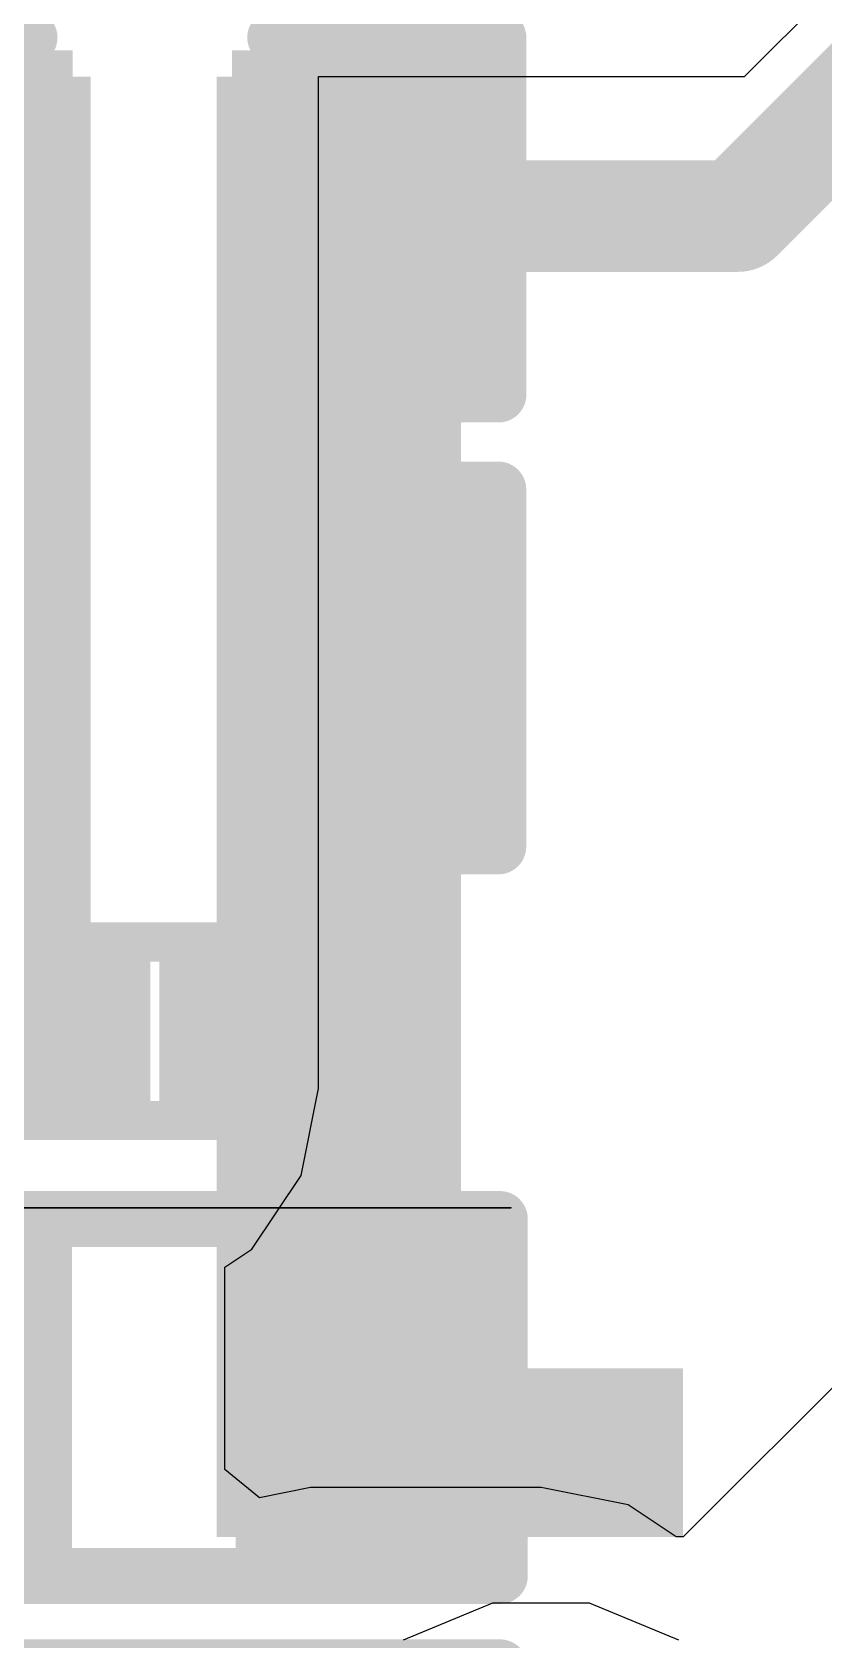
# Model space of a CAD drawing. Header units: inches. Extents: x -4 to 5258, y -4 to 5281.
# Drawn here: x 8.073 to 9.875, y 34.102 to 37.762 of the extents above; entities that cross this region are included whole.
import ezdxf

# ---------------------------------------------------------------- set-up
doc = ezdxf.new("R2010")
doc.units = ezdxf.units.IN
for name, color, linetype in [('Layer 2', 76, 'Continuous'), ('Top Layer', 1, 'Continuous'), ('Top Overlay', 2, 'Continuous'), ('Top Paste', 8, 'Continuous'), ('Top Solder', 216, 'Continuous')]:
    doc.layers.add(name, color=color, linetype=linetype)

# ---------------------------------------------------------------- blocks, each defined once
blk = doc.blocks.new('R___0402_156')
at = {"layer": 'Top Layer'}
for points in [[(-0.6985, -0.3175), (-0.6985, 0.3175), (-0.2412999999999999, 0.3175), (-0.2413, -0.3175)], [(0.2412999999999999, -0.3175), (0.2413, 0.3175), (0.6985, 0.3175), (0.6985, -0.3175)]]:
    blk.add_hatch(color=1, dxfattribs=at).paths.add_polyline_path(points)
at = {"layer": 'Top Paste'}
for points in [[(-0.6985, -0.3175), (-0.6985, 0.3175), (-0.2412999999999999, 0.3175), (-0.2413, -0.3175)], [(0.2412999999999999, -0.3175), (0.2413, 0.3175), (0.6985, 0.3175), (0.6985, -0.3175)]]:
    blk.add_hatch(color=8, dxfattribs=at).paths.add_polyline_path(points)
at = {"layer": 'Top Solder'}
for points in [[(-0.75350116, -0.37250116), (-0.75350116, 0.37250116), (-0.1862988399999999, 0.37250116), (-0.18629884, -0.37250116)], [(0.1862988399999999, -0.37250116), (0.18629884, 0.37250116), (0.75350116, 0.37250116), (0.75350116, -0.37250116)]]:
    blk.add_hatch(color=216, dxfattribs=at).paths.add_polyline_path(points)
at = {"layer": 'Top Overlay'}
for points in [[(-0.7874, 0.4064, 0.127, 0.127, 0), (-0.7874, -0.4064, 0.127, 0.127, 0)], [(0.7874, 0.4064, 0.127, 0.127, 0), (-0.7874, 0.4064, 0.127, 0.127, 0)], [(0.7874, 0.4064, 0.127, 0.127, 0), (0.7874, -0.4064, 0.127, 0.127, 0)], [(0.7874, -0.4064, 0.127, 0.127, 0), (-0.7874, -0.4064, 0.127, 0.127, 0)], [(0.8128, -0.4318, 0.0032258, 0.0032258, 0), (-0.8128, -0.4318, 0.0032258, 0.0032258, 0)]]:
    blk.add_lwpolyline(points, format="xyseb", dxfattribs=at)
for points in [[(-0.8191499999999999, 0.4064, 0.0635, 0.0635, 1), (-0.7556499999999999, 0.4064, 0.0635, 0.0635, 1)], [(-0.8191499999999999, 0.4064, 0.0635, 0.0635, 1), (-0.7556499999999999, 0.4064, 0.0635, 0.0635, 1)], [(0.7556499999999999, 0.4064, 0.0635, 0.0635, 1), (0.8191499999999999, 0.4064, 0.0635, 0.0635, 1)], [(0.7556499999999999, 0.4064, 0.0635, 0.0635, 1), (0.8191499999999999, 0.4064, 0.0635, 0.0635, 1)], [(-0.8191499999999999, -0.4064, 0.0635, 0.0635, 1), (-0.7556499999999999, -0.4064, 0.0635, 0.0635, 1)], [(-0.8191499999999999, -0.4064, 0.0635, 0.0635, 1), (-0.7556499999999999, -0.4064, 0.0635, 0.0635, 1)], [(0.7556499999999999, -0.4064, 0.0635, 0.0635, 1), (0.8191499999999999, -0.4064, 0.0635, 0.0635, 1)], [(0.7556499999999999, -0.4064, 0.0635, 0.0635, 1), (0.8191499999999999, -0.4064, 0.0635, 0.0635, 1)], [(-0.81360518, -0.4318, 0.0016129, 0.0016129, 1), (-0.8119948199999999, -0.4318, 0.0016129, 0.0016129, 1)], [(0.8119948199999999, -0.4318, 0.0016129, 0.0016129, 1), (0.81360518, -0.4318, 0.0016129, 0.0016129, 1)]]:
    blk.add_lwpolyline(points, format="xyseb", close=True, dxfattribs=at)
blk = doc.blocks.new('R___0402_157')
at = {"layer": 'Top Layer'}
for points in [[(-0.6985, -0.3175), (-0.6985, 0.3175), (-0.2412999999999999, 0.3175), (-0.2413, -0.3175)], [(0.2412999999999999, -0.3175), (0.2413, 0.3175), (0.6985, 0.3175), (0.6985, -0.3175)]]:
    blk.add_hatch(color=1, dxfattribs=at).paths.add_polyline_path(points)
at = {"layer": 'Top Paste'}
for points in [[(-0.6985, -0.3175), (-0.6985, 0.3175), (-0.2412999999999999, 0.3175), (-0.2413, -0.3175)], [(0.2412999999999999, -0.3175), (0.2413, 0.3175), (0.6985, 0.3175), (0.6985, -0.3175)]]:
    blk.add_hatch(color=8, dxfattribs=at).paths.add_polyline_path(points)
at = {"layer": 'Top Solder'}
for points in [[(-0.75350116, -0.37250116), (-0.75350116, 0.37250116), (-0.1862988399999999, 0.37250116), (-0.18629884, -0.37250116)], [(0.1862988399999999, -0.37250116), (0.18629884, 0.37250116), (0.75350116, 0.37250116), (0.75350116, -0.37250116)]]:
    blk.add_hatch(color=216, dxfattribs=at).paths.add_polyline_path(points)
at = {"layer": 'Top Overlay'}
for points in [[(-0.7874, 0.4064, 0.127, 0.127, 0), (-0.7874, -0.4064, 0.127, 0.127, 0)], [(0.7874, 0.4064, 0.127, 0.127, 0), (-0.7874, 0.4064, 0.127, 0.127, 0)], [(0.7874, 0.4064, 0.127, 0.127, 0), (0.7874, -0.4064, 0.127, 0.127, 0)], [(0.7874, -0.4064, 0.127, 0.127, 0), (-0.7874, -0.4064, 0.127, 0.127, 0)], [(0.8128, -0.4318, 0.0032258, 0.0032258, 0), (-0.8128, -0.4318, 0.0032258, 0.0032258, 0)]]:
    blk.add_lwpolyline(points, format="xyseb", dxfattribs=at)
for points in [[(-0.8191499999999999, 0.4064, 0.0635, 0.0635, 1), (-0.7556499999999999, 0.4064, 0.0635, 0.0635, 1)], [(-0.8191499999999999, 0.4064, 0.0635, 0.0635, 1), (-0.7556499999999999, 0.4064, 0.0635, 0.0635, 1)], [(0.7556499999999999, 0.4064, 0.0635, 0.0635, 1), (0.8191499999999999, 0.4064, 0.0635, 0.0635, 1)], [(0.7556499999999999, 0.4064, 0.0635, 0.0635, 1), (0.8191499999999999, 0.4064, 0.0635, 0.0635, 1)], [(-0.8191499999999999, -0.4064, 0.0635, 0.0635, 1), (-0.7556499999999999, -0.4064, 0.0635, 0.0635, 1)], [(-0.8191499999999999, -0.4064, 0.0635, 0.0635, 1), (-0.7556499999999999, -0.4064, 0.0635, 0.0635, 1)], [(0.7556499999999999, -0.4064, 0.0635, 0.0635, 1), (0.8191499999999999, -0.4064, 0.0635, 0.0635, 1)], [(0.7556499999999999, -0.4064, 0.0635, 0.0635, 1), (0.8191499999999999, -0.4064, 0.0635, 0.0635, 1)], [(-0.81360518, -0.4318, 0.0016129, 0.0016129, 1), (-0.8119948199999999, -0.4318, 0.0016129, 0.0016129, 1)], [(0.8119948199999999, -0.4318, 0.0016129, 0.0016129, 1), (0.81360518, -0.4318, 0.0016129, 0.0016129, 1)]]:
    blk.add_lwpolyline(points, format="xyseb", close=True, dxfattribs=at)
blk = doc.blocks.new('DFN_2_0_3_0_6__225')
at = {"layer": 'Top Layer'}
for points in [[(-0.32999807, -0.12999974), (-0.32999807, 0.12999974), (-0.05999860999999999, 0.12999974), (-0.05999860999999999, -0.12999974)], [(0.06000115, -0.12999974), (0.06000115, 0.12999974), (0.33000061, 0.12999974), (0.33000061, -0.12999974)]]:
    blk.add_hatch(color=1, dxfattribs=at).paths.add_polyline_path(points)
at = {"layer": 'Top Paste'}
for points in [[(-0.32999807, -0.12999974), (-0.32999807, 0.12999974), (-0.05999860999999999, 0.12999974), (-0.05999860999999999, -0.12999974)], [(0.06000115, -0.12999974), (0.06000115, 0.12999974), (0.33000061, 0.12999974), (0.33000061, -0.12999974)]]:
    blk.add_hatch(color=8, dxfattribs=at).paths.add_polyline_path(points)
at = {"layer": 'Top Solder'}
for points in [[(-0.37999797, -0.17999964), (-0.37999797, 0.17999964), (-0.00999871, 0.17999964), (-0.00999871, -0.17999964)], [(0.01000125, -0.17999964), (0.01000125, 0.17999964), (0.38000051, 0.17999964), (0.38000051, -0.17999964)]]:
    blk.add_hatch(color=216, dxfattribs=at).paths.add_polyline_path(points)
at = {"layer": 'Top Overlay'}
for points in [[(-0.40639746, -0.2032, 0.08889999999999999, 0.08889999999999999, 0), (-0.40639746, 0.2032, 0.08889999999999999, 0.08889999999999999, 0)], [(-0.40639746, 0.2032, 0.08889999999999999, 0.08889999999999999, 0), (0.40640254, 0.2032, 0.08889999999999999, 0.08889999999999999, 0)], [(0.40640254, -0.2032, 0.08889999999999999, 0.08889999999999999, 0), (0.40640254, 0.2032, 0.08889999999999999, 0.08889999999999999, 0)], [(-0.40639746, -0.2032, 0.08889999999999999, 0.08889999999999999, 0), (0.40640254, -0.2032, 0.08889999999999999, 0.08889999999999999, 0)]]:
    blk.add_lwpolyline(points, format="xyseb", dxfattribs=at)
for points in [[(-0.42862246, 0.2032, 0.04445, 0.04445, 1), (-0.38417246, 0.2032, 0.04445, 0.04445, 1)], [(-0.42862246, 0.2032, 0.04445, 0.04445, 1), (-0.38417246, 0.2032, 0.04445, 0.04445, 1)], [(0.38417754, 0.2032, 0.04445, 0.04445, 1), (0.42862754, 0.2032, 0.04445, 0.04445, 1)], [(0.38417754, 0.2032, 0.04445, 0.04445, 1), (0.42862754, 0.2032, 0.04445, 0.04445, 1)], [(-0.42862246, -0.2032, 0.04445, 0.04445, 1), (-0.38417246, -0.2032, 0.04445, 0.04445, 1)], [(-0.42862246, -0.2032, 0.04445, 0.04445, 1), (-0.38417246, -0.2032, 0.04445, 0.04445, 1)], [(0.38417754, -0.2032, 0.04445, 0.04445, 1), (0.42862754, -0.2032, 0.04445, 0.04445, 1)], [(0.38417754, -0.2032, 0.04445, 0.04445, 1), (0.42862754, -0.2032, 0.04445, 0.04445, 1)]]:
    blk.add_lwpolyline(points, format="xyseb", close=True, dxfattribs=at)
blk = doc.blocks.new('C___0402_281')
at = {"layer": 'Top Layer'}
for points in [[(-0.6985, -0.3175), (-0.6985, 0.3175), (-0.2412999999999999, 0.3175), (-0.2413, -0.3175)], [(0.2412999999999999, -0.3175), (0.2413, 0.3175), (0.6985, 0.3175), (0.6985, -0.3175)]]:
    blk.add_hatch(color=1, dxfattribs=at).paths.add_polyline_path(points)
at = {"layer": 'Top Paste'}
for points in [[(-0.6985, -0.3175), (-0.6985, 0.3175), (-0.2412999999999999, 0.3175), (-0.2413, -0.3175)], [(0.2412999999999999, -0.3175), (0.2413, 0.3175), (0.6985, 0.3175), (0.6985, -0.3175)]]:
    blk.add_hatch(color=8, dxfattribs=at).paths.add_polyline_path(points)
at = {"layer": 'Top Solder'}
for points in [[(-0.7584998799999999, -0.37749988), (-0.7584998799999999, 0.37749988), (-0.18130012, 0.37749988), (-0.18130012, -0.37749988)], [(0.18130012, -0.37749988), (0.18130012, 0.37749988), (0.7584998799999999, 0.37749988), (0.7584998799999999, -0.37749988)]]:
    blk.add_hatch(color=216, dxfattribs=at).paths.add_polyline_path(points)
at = {"layer": 'Top Overlay'}
for points in [[(-0.7874, 0.4064, 0.127, 0.127, 0), (-0.2794, 0.4064, 0.127, 0.127, 0)], [(-0.7874, -0.4064, 0.127, 0.127, 0), (-0.7874, 0.4064, 0.127, 0.127, 0)], [(0.2794, 0.4064, 0.127, 0.127, 0), (0.7874, 0.4064, 0.127, 0.127, 0)], [(0.7874, -0.4064, 0.127, 0.127, 0), (0.7874, 0.4064, 0.127, 0.127, 0)], [(-0.7874, -0.4064, 0.127, 0.127, 0), (-0.2794, -0.4064, 0.127, 0.127, 0)], [(0.2794, -0.4064, 0.127, 0.127, 0), (0.7874, -0.4064, 0.127, 0.127, 0)]]:
    blk.add_lwpolyline(points, format="xyseb", dxfattribs=at)
for points in [[(-0.8191499999999999, 0.4064, 0.0635, 0.0635, 1), (-0.7556499999999999, 0.4064, 0.0635, 0.0635, 1)], [(-0.8191499999999999, 0.4064, 0.0635, 0.0635, 1), (-0.7556499999999999, 0.4064, 0.0635, 0.0635, 1)], [(-0.31115, 0.4064, 0.0635, 0.0635, 1), (-0.24765, 0.4064, 0.0635, 0.0635, 1)], [(0.24765, 0.4064, 0.0635, 0.0635, 1), (0.31115, 0.4064, 0.0635, 0.0635, 1)], [(0.7556499999999999, 0.4064, 0.0635, 0.0635, 1), (0.8191499999999999, 0.4064, 0.0635, 0.0635, 1)], [(0.7556499999999999, 0.4064, 0.0635, 0.0635, 1), (0.8191499999999999, 0.4064, 0.0635, 0.0635, 1)], [(-0.8191499999999999, -0.4064, 0.0635, 0.0635, 1), (-0.7556499999999999, -0.4064, 0.0635, 0.0635, 1)], [(-0.8191499999999999, -0.4064, 0.0635, 0.0635, 1), (-0.7556499999999999, -0.4064, 0.0635, 0.0635, 1)], [(-0.31115, -0.4064, 0.0635, 0.0635, 1), (-0.24765, -0.4064, 0.0635, 0.0635, 1)], [(0.24765, -0.4064, 0.0635, 0.0635, 1), (0.31115, -0.4064, 0.0635, 0.0635, 1)], [(0.7556499999999999, -0.4064, 0.0635, 0.0635, 1), (0.8191499999999999, -0.4064, 0.0635, 0.0635, 1)], [(0.7556499999999999, -0.4064, 0.0635, 0.0635, 1), (0.8191499999999999, -0.4064, 0.0635, 0.0635, 1)]]:
    blk.add_lwpolyline(points, format="xyseb", close=True, dxfattribs=at)
blk = doc.blocks.new('C___0402_282')
at = {"layer": 'Top Layer'}
for points in [[(-0.6985, -0.3175), (-0.6985, 0.3175), (-0.2412999999999999, 0.3175), (-0.2413, -0.3175)], [(0.2412999999999999, -0.3175), (0.2413, 0.3175), (0.6985, 0.3175), (0.6985, -0.3175)]]:
    blk.add_hatch(color=1, dxfattribs=at).paths.add_polyline_path(points)
at = {"layer": 'Top Paste'}
for points in [[(-0.6985, -0.3175), (-0.6985, 0.3175), (-0.2412999999999999, 0.3175), (-0.2413, -0.3175)], [(0.2412999999999999, -0.3175), (0.2413, 0.3175), (0.6985, 0.3175), (0.6985, -0.3175)]]:
    blk.add_hatch(color=8, dxfattribs=at).paths.add_polyline_path(points)
at = {"layer": 'Top Solder'}
for points in [[(-0.7584998799999999, -0.37749988), (-0.7584998799999999, 0.37749988), (-0.18130012, 0.37749988), (-0.18130012, -0.37749988)], [(0.18130012, -0.37749988), (0.18130012, 0.37749988), (0.7584998799999999, 0.37749988), (0.7584998799999999, -0.37749988)]]:
    blk.add_hatch(color=216, dxfattribs=at).paths.add_polyline_path(points)
at = {"layer": 'Top Overlay'}
for points in [[(-0.7874, 0.4064, 0.127, 0.127, 0), (-0.2794, 0.4064, 0.127, 0.127, 0)], [(-0.7874, -0.4064, 0.127, 0.127, 0), (-0.7874, 0.4064, 0.127, 0.127, 0)], [(0.2794, 0.4064, 0.127, 0.127, 0), (0.7874, 0.4064, 0.127, 0.127, 0)], [(0.7874, -0.4064, 0.127, 0.127, 0), (0.7874, 0.4064, 0.127, 0.127, 0)], [(-0.7874, -0.4064, 0.127, 0.127, 0), (-0.2794, -0.4064, 0.127, 0.127, 0)], [(0.2794, -0.4064, 0.127, 0.127, 0), (0.7874, -0.4064, 0.127, 0.127, 0)]]:
    blk.add_lwpolyline(points, format="xyseb", dxfattribs=at)
for points in [[(-0.8191499999999999, 0.4064, 0.0635, 0.0635, 1), (-0.7556499999999999, 0.4064, 0.0635, 0.0635, 1)], [(-0.8191499999999999, 0.4064, 0.0635, 0.0635, 1), (-0.7556499999999999, 0.4064, 0.0635, 0.0635, 1)], [(-0.31115, 0.4064, 0.0635, 0.0635, 1), (-0.24765, 0.4064, 0.0635, 0.0635, 1)], [(0.24765, 0.4064, 0.0635, 0.0635, 1), (0.31115, 0.4064, 0.0635, 0.0635, 1)], [(0.7556499999999999, 0.4064, 0.0635, 0.0635, 1), (0.8191499999999999, 0.4064, 0.0635, 0.0635, 1)], [(0.7556499999999999, 0.4064, 0.0635, 0.0635, 1), (0.8191499999999999, 0.4064, 0.0635, 0.0635, 1)], [(-0.8191499999999999, -0.4064, 0.0635, 0.0635, 1), (-0.7556499999999999, -0.4064, 0.0635, 0.0635, 1)], [(-0.8191499999999999, -0.4064, 0.0635, 0.0635, 1), (-0.7556499999999999, -0.4064, 0.0635, 0.0635, 1)], [(-0.31115, -0.4064, 0.0635, 0.0635, 1), (-0.24765, -0.4064, 0.0635, 0.0635, 1)], [(0.24765, -0.4064, 0.0635, 0.0635, 1), (0.31115, -0.4064, 0.0635, 0.0635, 1)], [(0.7556499999999999, -0.4064, 0.0635, 0.0635, 1), (0.8191499999999999, -0.4064, 0.0635, 0.0635, 1)], [(0.7556499999999999, -0.4064, 0.0635, 0.0635, 1), (0.8191499999999999, -0.4064, 0.0635, 0.0635, 1)]]:
    blk.add_lwpolyline(points, format="xyseb", close=True, dxfattribs=at)

msp = doc.modelspace()

# ---------------------------------------------------------------- hatches: boundary and pattern name
at = {"layer": 'Top Layer'}
for points in [[(6.915353199999999, 37.14683198), (8.20691272, 37.14683198), (8.20691272, 37.66099402), (6.915353199999999, 37.66099402)], [(7.64845054, 35.35782615999999), (8.206915259999999, 35.35782615999999), (8.206915259999999, 37.66099655999999), (7.64845054, 37.66099655999999)], [(8.4935695, 34.33661662), (9.04879826, 34.33661662), (9.04879826, 37.66099402), (8.4935695, 37.66099402)], [(8.4935695, 34.33661662), (9.55453258, 34.33661662), (9.55453258, 34.72021758), (8.4935695, 34.72021758)]]:
    msp.add_hatch(color=1, dxfattribs=at).paths.add_polyline_path(points)

# ---------------------------------------------------------------- linework, layer by layer
at = {"layer": 'Layer 2'}
for p, q in [((9.12104602, 34.18572284), (8.91742946, 34.10138214)), ((9.34144182, 34.18572284), (9.12104602, 34.18572284)), ((9.54505838, 34.10138214), (9.34144182, 34.18572284))]:
    msp.add_line(p, q, dxfattribs=at)
at = {"layer": 'Top Layer'}
for p, q in [((9.69438752, 37.66099655999999), (13.0354324, 41.00204144)), ((13.62846398, 38.41055056), (9.55453512, 34.33661662)), ((8.72486698, 35.35782615999999), (8.72486698, 37.66099655999999)), ((8.72486698, 37.66099655999999), (9.69438752, 37.66099655999999)), ((8.685441099999998, 35.15961472), (8.72486698, 35.35782615999999)), ((8.57316294, 34.99157848), (8.685441099999998, 35.15961472)), ((8.51215214, 34.95081148), (8.57316294, 34.99157848)), ((8.51215214, 34.4904314), (8.51215214, 34.95081148)), ((8.59069148, 34.42597636), (8.51215214, 34.4904314)), ((8.706403719999999, 34.4489913), (8.59069148, 34.42597636)), ((9.23125154, 34.4489913), (8.706403719999999, 34.4489913)), ((9.429462979999998, 34.40956542), (9.23125154, 34.4489913)), ((9.5386398, 34.33661662), (9.429462979999998, 34.40956542)), ((9.55453512, 34.33661662), (9.5386398, 34.33661662))]:
    msp.add_line(p, q, dxfattribs=at)
for points in [[(9.679045919999998, 37.34349656, 0.254, 0.254, 0), (13.04097468, 40.70542532, 0.254, 0.254, 0)], [(8.816850539999999, 37.34349656, 0.254, 0.254, 0), (9.679045919999998, 37.34349656, 0.254, 0.254, 0)]]:
    msp.add_lwpolyline(points, format="xyseb", dxfattribs=at)
for points in [[(8.75335054, 37.34349656, 0.127, 0.127, 1), (8.880350539999998, 37.34349656, 0.127, 0.127, 1)], [(9.615545919999999, 37.34349656, 0.127, 0.127, 1), (9.74254592, 37.34349656, 0.127, 0.127, 1)], [(9.615545919999999, 37.34349656, 0.127, 0.127, 1), (9.74254592, 37.34349656, 0.127, 0.127, 1)]]:
    msp.add_lwpolyline(points, format="xyseb", close=True, dxfattribs=at)

# ---------------------------------------------------------------- block references
for name, p in [('C___0402_281', (8.34695054, 37.34349656)), ('C___0402_282', (8.34671178, 36.31479656)), ('DFN_2_0_3_0_6__225', (8.35264522, 35.4878259))]:
    msp.add_blockref(name, p)
at = {"rotation": 180}
for name, p in [('R___0402_157', (8.350298259999999, 34.65411662)), ('R___0402_156', (8.350298259999999, 33.6336259))]:
    msp.add_blockref(name, p, dxfattribs=at)

doc.saveas('drawing.dxf')
